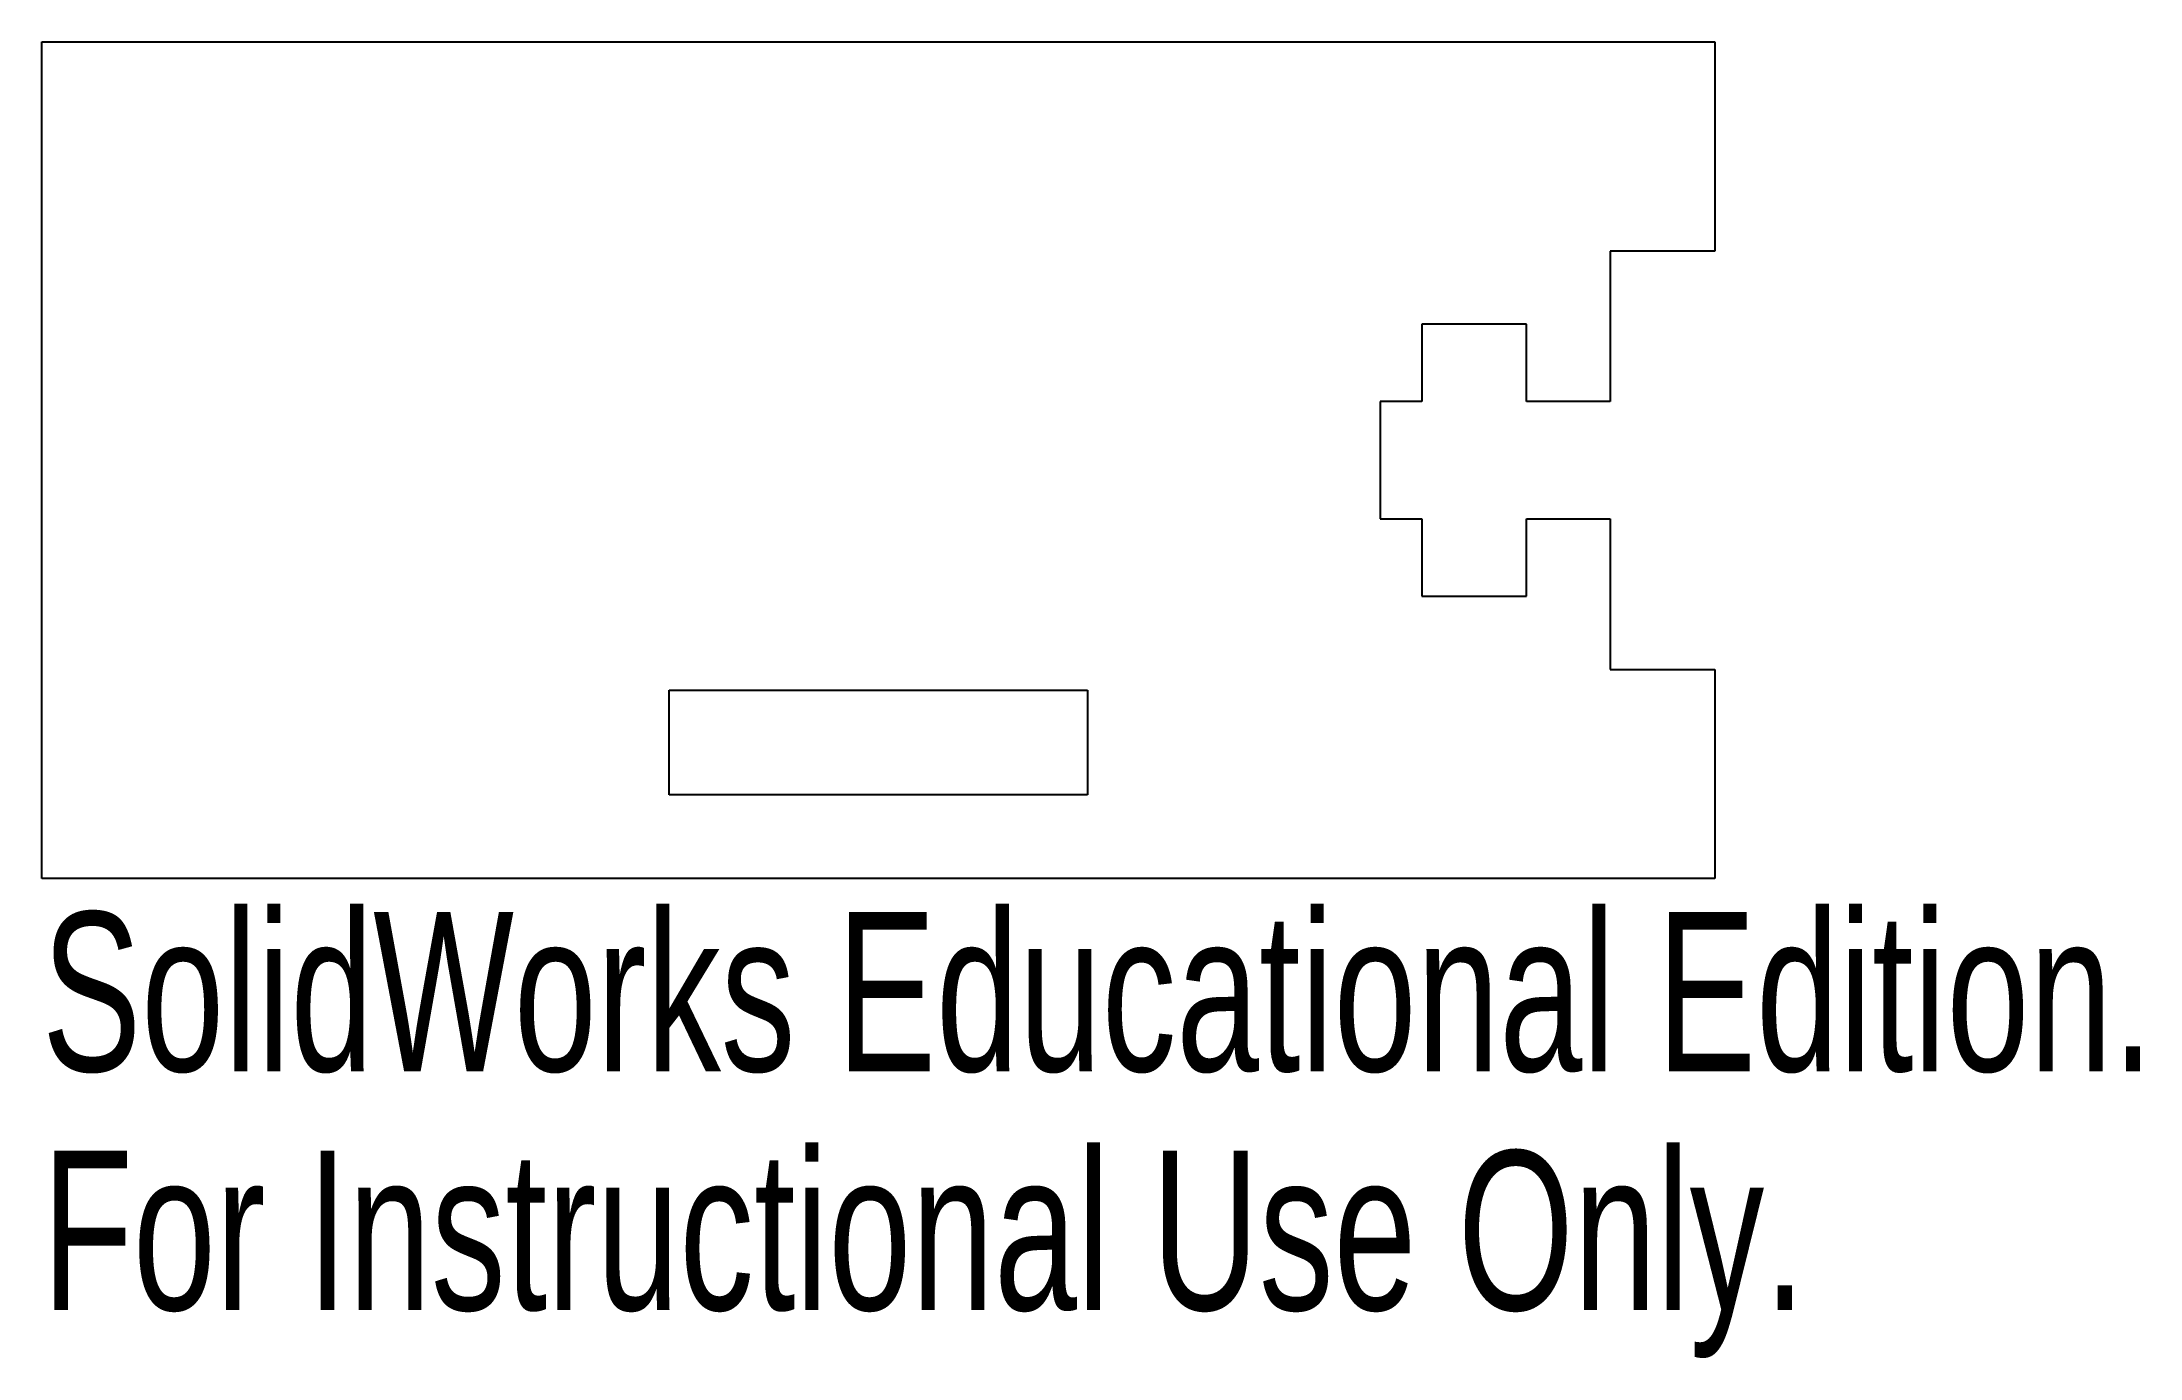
# Model space of a CAD drawing. Header units: millimetres. Extents: x -50.8 to 12.9, y -14.6 to 25.4.
import ezdxf

# ---------------------------------------------------------------- set-up
doc = ezdxf.new("R2010")
doc.units = ezdxf.units.MM
doc.styles.add('SLDTEXTSTYLE0', font='TXT', dxfattribs={"width": 0.7})

msp = doc.modelspace()

# ---------------------------------------------------------------- linework, layer by layer
at = {"color": 7, "linetype": 'Continuous'}
for p, q in [((-50.8, 0), (-50.8, 25.4)), ((-50.8, 25.4), (0, 25.4)), ((0, 25.4), (0, 19.05)), ((-3.175, 19.05), (-3.175, 14.478)), ((0, 19.05), (-3.175, 19.05)), ((-8.89, 16.8275), (-8.89, 14.478)), ((-5.715, 16.8275), (-8.89, 16.8275)), ((-5.715, 14.478), (-5.715, 16.8275)), ((-10.16, 14.478), (-10.16, 10.922)), ((-8.89, 14.478), (-10.16, 14.478)), ((-3.175, 14.478), (-5.715, 14.478)), ((-10.16, 10.922), (-8.89, 10.922)), ((-8.89, 10.922), (-8.89, 8.5725)), ((-5.715, 10.922), (-3.175, 10.922)), ((-5.715, 8.5725), (-5.715, 10.922)), ((-3.175, 10.922), (-3.175, 6.35)), ((-8.89, 8.5725), (-5.715, 8.5725)), ((-3.175, 6.35), (0, 6.35)), ((0, 6.35), (0, 0)), ((-31.75, 5.715), (-19.05, 5.715)), ((-31.75, 2.54), (-31.75, 5.715)), ((-19.05, 5.715), (-19.05, 2.54)), ((-19.05, 2.54), (-31.75, 2.54)), ((0, 0), (-50.8, 0))]:
    msp.add_line(p, q, dxfattribs=at)

# ---------------------------------------------------------------- texts
at = {"color": 7, "linetype": 'Continuous', "char_height": 4.83362, "attachment_point": 1, "style": 'SLDTEXTSTYLE0'}
for s, insert in [('SolidWorks Educational Edition.', (-50.8, -1.0196)), ('For Instructional Use Only.', (-50.8, -8.27))]:
    msp.add_mtext(s, dxfattribs=dict(at, insert=insert))

doc.saveas('drawing.dxf')
